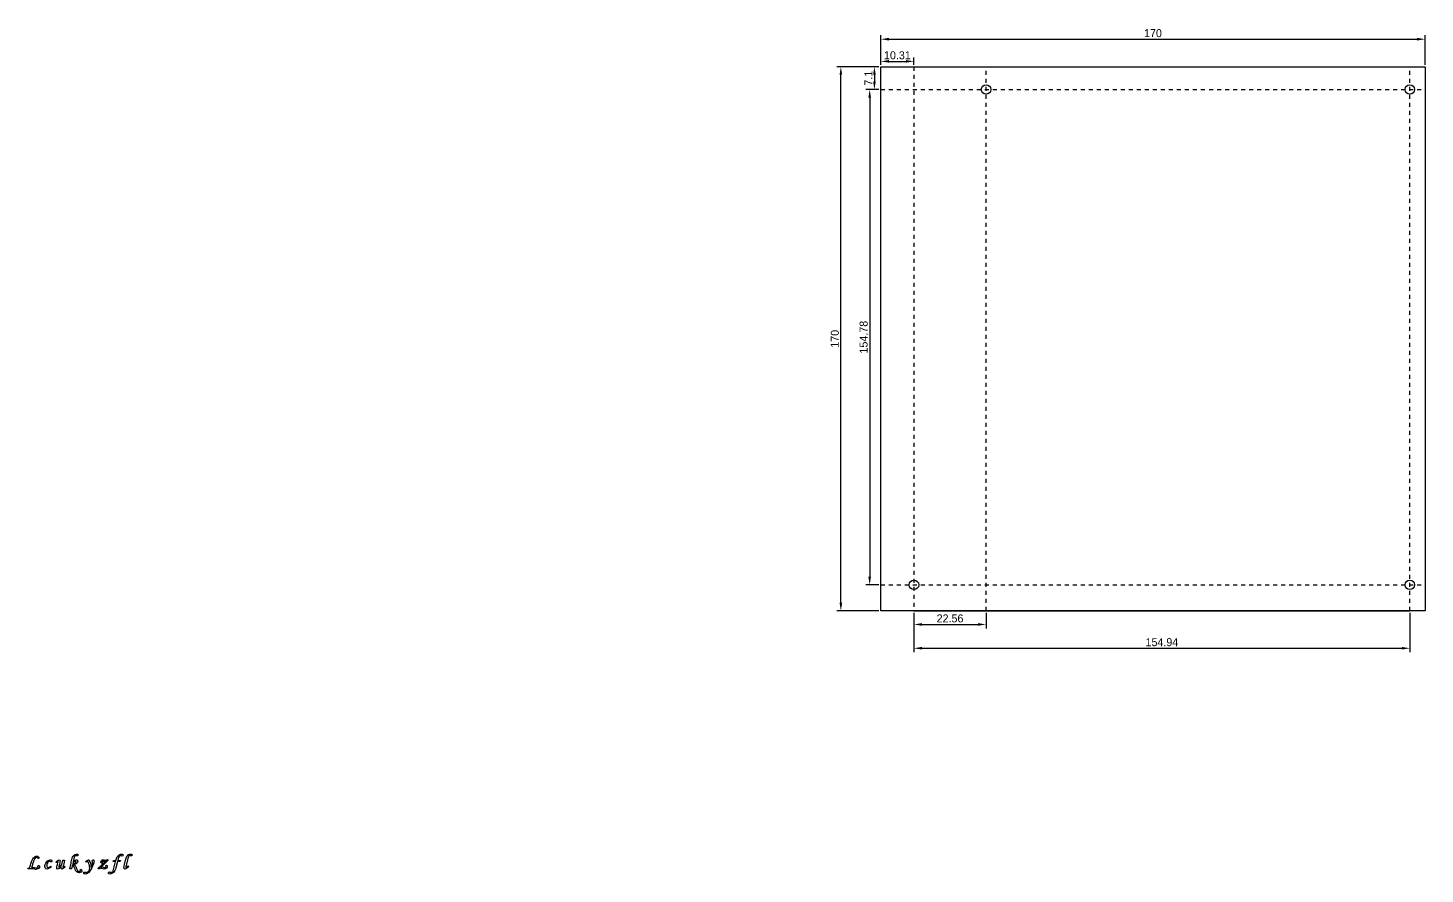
# Model space of a CAD drawing. Header units: millimetres. Extents: x 34 to 5984, y -3597 to 314.
# Drawn here: x 33.5 to 470, y 47.7 to 312.1 of the extents above; entities that cross this region are included whole.
import ezdxf

# ---------------------------------------------------------------- set-up
doc = ezdxf.new("R2010")
doc.units = ezdxf.units.MM
doc.linetypes.add('JIS_02_1.2', pattern=[2.5, 1.25, -1.25])
doc.dimstyles.new('ISO-25', dxfattribs={"dimtxt": 2.5, "dimasz": 2.5, "dimexe": 1.25, "dimexo": 0.625, "dimtad": 1, "dimdsep": 46, "dimtxsty": 'Standard', "dimcen": 2.5, "dimadec": 0, "dimazin": 0, "dimtfac": 1, "dimtmove": 0, "dimatfit": 3, "dimfxl": 1, "dimarcsym": 0})

# ---------------------------------------------------------------- blocks, each defined once
blk = doc.blocks.new('*D1')
at = {"color": 0, "lineweight": -2, "transparency": 16777216}
for p, q in [((300, 300.62), (300, 302.95)), ((302.5, 301.7), (307.81, 301.7)), ((310.31, 300.62), (310.31, 302.95))]:
    blk.add_line(p, q, dxfattribs=at)
at = {"color": 0, "transparency": 16777216}
for points in [[(302.5, 302.12), (302.5, 301.29), (300, 301.7)], [(307.81, 302.12), (307.81, 301.29), (310.31, 301.7)]]:
    blk.add_solid(points, dxfattribs=at)
at = {"layer": 'Defpoints', "color": 0, "transparency": 16777216}
for p in [(310.31, 301.7), (300, 300), (310.31, 300)]:
    blk.add_point(p, dxfattribs=at)
at = {"color": 0, "transparency": 16777216, "insert": (305.15, 303.58), "char_height": 2.5, "attachment_point": 5}
blk.add_mtext('10.31', dxfattribs=at)
blk = doc.blocks.new('*D2')
at = {"color": 0, "lineweight": -2, "transparency": 16777216}
for p, q in [((310.31, 129.38), (310.31, 124.49)), ((332.87, 129.38), (332.87, 124.49)), ((312.81, 125.74), (330.37, 125.74))]:
    blk.add_line(p, q, dxfattribs=at)
at = {"color": 0, "transparency": 16777216}
for points in [[(312.81, 126.15), (312.81, 125.32), (310.31, 125.74)], [(330.37, 126.15), (330.37, 125.32), (332.87, 125.74)]]:
    blk.add_solid(points, dxfattribs=at)
at = {"layer": 'Defpoints', "color": 0, "transparency": 16777216}
for p in [(310.31, 130), (332.87, 130), (332.87, 125.74)]:
    blk.add_point(p, dxfattribs=at)
at = {"color": 0, "transparency": 16777216, "insert": (321.59, 127.61), "char_height": 2.5, "attachment_point": 5}
blk.add_mtext('22.56', dxfattribs=at)
blk = doc.blocks.new('*D3')
at = {"color": 0, "lineweight": -2, "transparency": 16777216}
for p, q in [((310.31, 129.38), (310.31, 117.05)), ((465.25, 129.38), (465.25, 117.05)), ((312.81, 118.3), (462.75, 118.3))]:
    blk.add_line(p, q, dxfattribs=at)
at = {"color": 0, "transparency": 16777216}
for points in [[(312.81, 118.72), (312.81, 117.89), (310.31, 118.3)], [(462.75, 118.72), (462.75, 117.89), (465.25, 118.3)]]:
    blk.add_solid(points, dxfattribs=at)
at = {"layer": 'Defpoints', "color": 0, "transparency": 16777216}
for p in [(310.31, 130), (465.25, 130), (465.25, 118.3)]:
    blk.add_point(p, dxfattribs=at)
at = {"color": 0, "transparency": 16777216, "insert": (387.78, 120.18), "char_height": 2.5, "attachment_point": 5}
blk.add_mtext('154.94', dxfattribs=at)
blk = doc.blocks.new('*D4')
at = {"color": 0, "lineweight": -2, "transparency": 16777216}
for p, q in [((300, 300.62), (300, 309.88)), ((302.5, 308.63), (467.5, 308.63)), ((470, 300.62), (470, 309.88))]:
    blk.add_line(p, q, dxfattribs=at)
at = {"color": 0, "transparency": 16777216}
for points in [[(302.5, 309.05), (302.5, 308.21), (300, 308.63)], [(467.5, 309.05), (467.5, 308.21), (470, 308.63)]]:
    blk.add_solid(points, dxfattribs=at)
at = {"layer": 'Defpoints', "color": 0, "transparency": 16777216}
for p in [(470, 308.63), (300, 300), (470, 300)]:
    blk.add_point(p, dxfattribs=at)
at = {"color": 0, "transparency": 16777216, "insert": (385, 310.5), "char_height": 2.5, "attachment_point": 5}
blk.add_mtext('170', dxfattribs=at)
blk = doc.blocks.new('*D5')
at = {"color": 0, "lineweight": -2, "transparency": 16777216}
for p, q in [((299.38, 300), (296.72, 300)), ((297.97, 297.5), (297.97, 295.4)), ((299.38, 292.9), (296.72, 292.9))]:
    blk.add_line(p, q, dxfattribs=at)
at = {"color": 0, "transparency": 16777216}
for points in [[(297.55, 297.5), (298.38, 297.5), (297.97, 300)], [(297.55, 295.4), (298.38, 295.4), (297.97, 292.9)]]:
    blk.add_solid(points, dxfattribs=at)
at = {"layer": 'Defpoints', "color": 0, "transparency": 16777216}
for p in [(300, 300), (297.97, 292.9), (300, 292.9)]:
    blk.add_point(p, dxfattribs=at)
at = {"color": 0, "transparency": 16777216, "insert": (296.09, 296.45), "char_height": 2.5, "attachment_point": 5, "rotation": 90}
blk.add_mtext('7.1', dxfattribs=at)
blk = doc.blocks.new('*D6')
at = {"color": 0, "lineweight": -2, "transparency": 16777216}
for p, q in [((299.38, 292.9), (295.24, 292.9)), ((296.49, 290.4), (296.49, 140.62)), ((299.38, 138.12), (295.24, 138.12))]:
    blk.add_line(p, q, dxfattribs=at)
at = {"color": 0, "transparency": 16777216}
for points in [[(296.07, 290.4), (296.9, 290.4), (296.49, 292.9)], [(296.07, 140.62), (296.9, 140.62), (296.49, 138.12)]]:
    blk.add_solid(points, dxfattribs=at)
at = {"layer": 'Defpoints', "color": 0, "transparency": 16777216}
for p in [(300, 292.9), (296.49, 138.12), (300, 138.12)]:
    blk.add_point(p, dxfattribs=at)
at = {"color": 0, "transparency": 16777216, "insert": (294.61, 215.51), "char_height": 2.5, "attachment_point": 5, "rotation": 90}
blk.add_mtext('154.78', dxfattribs=at)
blk = doc.blocks.new('*D7')
at = {"color": 0, "lineweight": -2, "transparency": 16777216}
for p, q in [((299.38, 300), (286.24, 300)), ((287.49, 132.5), (287.49, 297.5)), ((299.38, 130), (286.24, 130))]:
    blk.add_line(p, q, dxfattribs=at)
at = {"color": 0, "transparency": 16777216}
for points in [[(287.08, 297.5), (287.91, 297.5), (287.49, 300)], [(287.08, 132.5), (287.91, 132.5), (287.49, 130)]]:
    blk.add_solid(points, dxfattribs=at)
at = {"layer": 'Defpoints', "color": 0, "transparency": 16777216}
for p in [(287.49, 300), (300, 300), (300, 130)]:
    blk.add_point(p, dxfattribs=at)
at = {"color": 0, "transparency": 16777216, "insert": (285.62, 215), "char_height": 2.5, "attachment_point": 5, "rotation": 90}
blk.add_mtext('170', dxfattribs=at)

msp = doc.modelspace()

# ---------------------------------------------------------------- linework, layer by layer
for p, q in [((300, 300), (310.31, 300)), ((300, 300), (470, 300)), ((300, 130), (300, 300)), ((470, 300), (470, 130)), ((470, 130), (300, 130)), ((310.31, 130), (332.87, 130)), ((310.31, 130), (465.25, 130))]:
    msp.add_line(p, q)
at = {"linetype": 'JIS_02_1.2'}
for p, q in [((310.31, 300), (310.31, 130)), ((332.87, 130), (332.87, 300)), ((465.25, 130), (465.25, 300)), ((300, 292.9), (470, 292.9)), ((300, 138.12), (470, 138.12))]:
    msp.add_line(p, q, dxfattribs=at)
at = {"color": 173, "lineweight": 25, "true_color": 0x4472c3}
for points in [[(47.433, 50.75), (47.15, 49.4), (46.567, 49.4), (46.983, 51.183, -0.0031204), (47.333, 52.667)], [(50.367, 48.8, 0.1653257), (50.283, 49.05, 0.2044553), (50.083, 49.133)], [(53.3, 49.95, 0.0498004), (53.233, 50.65, 0.038632), (53.033, 51.333, 0.0472897), (52.767, 51.867)], [(57.3, 51.25), (57.8, 51.717, -0.0784466), (57.283, 51.633)], [(63.533, 50, -0.0108159), (63.7, 50.7), (64.033, 52.1)], [(64.367, 49.917, 0.0230032), (64.817, 50.283), (65, 50.1)]]:
    msp.add_lwpolyline(points, format="xyb", dxfattribs=at)
for points in [[(47.833, 52.45), (47.617, 51.517)], [(61.717, 52.567), (61.567, 51.967), (62.4, 51.967), (62.333, 51.617), (61.5, 51.617), (61.017, 49.65)], [(33.517, 49.333), (33.567, 49.617)], [(40.633, 50.2), (40.733, 49.933)], [(42.467, 51.333), (42.25, 51.5)], [(44.067, 50.75), (44.417, 52.083), (44.983, 52.083), (44.683, 50.917)], [(44.983, 50.2), (45.15, 50.017)], [(47.533, 51.133), (47.5, 51.017)], [(51.683, 51.4), (51.533, 51.633), (51.8, 51.817)], [(58.433, 51.967), (57.95, 51.483), (56.967, 50.55)], [(60.267, 49.117), (60.917, 51.617), (60.167, 51.617), (60.217, 51.967), (60.983, 51.967)], [(64.633, 52.167), (64.317, 50.833)]]:
    msp.add_lwpolyline(points, dxfattribs=at)
at = {"color": 1}
for centre in [(332.87, 292.9), (465.25, 292.9), (310.31, 138.12), (465.25, 138.12)]:
    msp.add_circle(centre, 1.5, dxfattribs=at)
at = {"color": 173, "lineweight": 25, "true_color": 0x4472c3}
for centre, radius, start, end in [((48.877, 52.396), 1.551, 115.19192, 141.27573), ((63.06, 52.033), 1.977, 120.70659, 146.19711), ((65.74, 52.423), 1.545, 112.47388, 134.90625), ((17.348, 55.722), 18.351, 342.16012, 345.94913), ((36.17, 55.404), 6.121, 265.74873, 270.43296), ((-76.188, 82.789), 123.162, 344.56807, 344.92169), ((44.243, 49.648), 0.409, 179.6598, 217.21011), ((46.243, 53.435), 8.191, 328.59012, 339.87123), ((56.764, 49.491), 2.176, 82.89369, 90.37338), ((59.035, 65.075), 13.052, 261.99018, 263.75979), ((58.981, 47.941), 0.409, 89.65992, 127.21007)]:
    msp.add_arc(centre, radius, start, end, dxfattribs=at)
at = {"color": 7, "lineweight": 25}
for points in [[(34.45, 50.883), (34.667, 51.867), (34.933, 52.517), (35.267, 52.833)], [(35.65, 52.633), (35.5, 52.417), (35.333, 51.967), (35.15, 51.267)], [(35.267, 52.833), (35.6, 53.15), (35.933, 53.317), (36.267, 53.317)], [(36.067, 52.95), (35.933, 52.95), (35.8, 52.85), (35.65, 52.633)], [(36.433, 52.767), (36.283, 52.883), (36.167, 52.95), (36.067, 52.95)], [(36.267, 53.317), (36.45, 53.317), (36.6, 53.267), (36.733, 53.167)], [(36.717, 52.617), (36.617, 52.617), (36.533, 52.667), (36.433, 52.767)], [(36.883, 52.7), (36.833, 52.65), (36.783, 52.617), (36.717, 52.617)], [(36.733, 53.167), (36.883, 53.083), (36.95, 52.983), (36.95, 52.867)], [(36.95, 52.867), (36.95, 52.817), (36.917, 52.767), (36.883, 52.7)], [(47.333, 52.667), (47.417, 52.95), (47.533, 53.183), (47.667, 53.367)], [(47.983, 53.05), (47.933, 52.9), (47.883, 52.7), (47.833, 52.45)], [(48.133, 53.367), (48.067, 53.317), (48.033, 53.217), (47.983, 53.05)], [(48.333, 53.45), (48.25, 53.45), (48.183, 53.433), (48.133, 53.367)], [(48.217, 53.8), (48.433, 53.9), (48.65, 53.95), (48.833, 53.95)], [(48.45, 53.433), (48.4, 53.45), (48.367, 53.45), (48.333, 53.45)], [(48.817, 53.383), (48.7, 53.383), (48.583, 53.4), (48.45, 53.433)], [(49.2, 53.65), (49.2, 53.483), (49.067, 53.383), (48.817, 53.383)], [(48.833, 53.95), (48.95, 53.95), (49.033, 53.933), (49.1, 53.867)], [(49.1, 53.867), (49.167, 53.817), (49.2, 53.75), (49.2, 53.65)], [(60.983, 51.967), (61.1, 52.483), (61.25, 52.867), (61.417, 53.133)], [(61.967, 53.2), (61.85, 53.017), (61.783, 52.8), (61.717, 52.567)], [(62.35, 53.467), (62.2, 53.467), (62.067, 53.383), (61.967, 53.2)], [(62.05, 53.733), (62.317, 53.883), (62.567, 53.967), (62.817, 53.967)], [(62.533, 53.433), (62.467, 53.45), (62.4, 53.467), (62.35, 53.467)], [(62.933, 53.367), (62.817, 53.367), (62.683, 53.4), (62.533, 53.433)], [(62.817, 53.967), (62.95, 53.967), (63.05, 53.933), (63.133, 53.883)], [(63.267, 53.65), (63.267, 53.467), (63.15, 53.367), (62.933, 53.367)], [(63.133, 53.883), (63.217, 53.817), (63.267, 53.75), (63.267, 53.65)], [(64.033, 52.1), (64.15, 52.533), (64.233, 52.833), (64.317, 53.017)], [(64.317, 53.017), (64.4, 53.2), (64.5, 53.367), (64.65, 53.517)], [(64.917, 53.25), (64.867, 53.117), (64.767, 52.75), (64.633, 52.167)], [(65.183, 53.45), (65.05, 53.45), (64.967, 53.383), (64.917, 53.25)], [(65.15, 53.85), (65.333, 53.917), (65.517, 53.967), (65.717, 53.967)], [(65.433, 53.417), (65.333, 53.433), (65.25, 53.45), (65.183, 53.45)], [(65.717, 53.383), (65.633, 53.383), (65.533, 53.4), (65.433, 53.417)], [(65.717, 53.967), (65.833, 53.967), (65.917, 53.933), (65.983, 53.883)], [(66.083, 53.683), (66.083, 53.483), (65.95, 53.383), (65.717, 53.383)], [(65.983, 53.883), (66.05, 53.833), (66.083, 53.767), (66.083, 53.683)], [(34.4, 49.4), (34.083, 49.4), (33.783, 49.367), (33.517, 49.333)], [(33.567, 49.617), (33.817, 49.667), (33.983, 49.717), (34.05, 49.783)], [(34.05, 49.783), (34.117, 49.85), (34.2, 49.983), (34.25, 50.183)], [(34.25, 50.183), (34.317, 50.367), (34.383, 50.617), (34.45, 50.883)], [(35.717, 49.3), (35.1, 49.367), (34.65, 49.4), (34.4, 49.4)], [(34.817, 50.1), (34.75, 49.883), (34.667, 49.767), (34.583, 49.733)], [(34.583, 49.733), (34.833, 49.783), (35.05, 49.817), (35.233, 49.817)], [(35.233, 49.817), (35.433, 49.817), (35.7, 49.783), (36.05, 49.7)], [(36.05, 49.7), (36.25, 49.65), (36.383, 49.633), (36.467, 49.633)], [(36.9, 49.5), (36.75, 49.35), (36.517, 49.283), (36.217, 49.283)], [(36.467, 49.633), (36.533, 49.633), (36.583, 49.65), (36.617, 49.683)], [(36.6, 50.15), (36.6, 50.233), (36.633, 50.3), (36.683, 50.333)], [(36.65, 49.95), (36.617, 50.033), (36.6, 50.1), (36.6, 50.15)], [(36.617, 49.683), (36.667, 49.733), (36.683, 49.767), (36.683, 49.817)], [(36.683, 49.817), (36.683, 49.85), (36.667, 49.9), (36.65, 49.95)], [(36.683, 50.333), (36.75, 50.367), (36.8, 50.383), (36.85, 50.383)], [(36.85, 50.383), (36.933, 50.383), (37.017, 50.35), (37.067, 50.283)], [(37.15, 50), (37.15, 49.817), (37.067, 49.633), (36.9, 49.5)], [(37.067, 50.283), (37.117, 50.2), (37.15, 50.117), (37.15, 50)], [(38.817, 50.067), (38.817, 50.517), (38.967, 50.983), (39.3, 51.467)], [(38.967, 49.5), (38.867, 49.633), (38.817, 49.817), (38.817, 50.067)], [(39.4, 49.3), (39.217, 49.3), (39.067, 49.367), (38.967, 49.5)], [(39.3, 51.467), (39.617, 51.933), (40, 52.167), (40.45, 52.167)], [(40.733, 49.933), (40.2, 49.517), (39.767, 49.3), (39.4, 49.3)], [(39.567, 51.067), (39.483, 50.8), (39.433, 50.55), (39.433, 50.3)], [(39.433, 50.3), (39.433, 50.117), (39.467, 49.983), (39.533, 49.9)], [(39.533, 49.9), (39.583, 49.817), (39.65, 49.767), (39.733, 49.767)], [(39.833, 51.6), (39.733, 51.5), (39.633, 51.333), (39.567, 51.067)], [(39.733, 49.767), (39.95, 49.767), (40.25, 49.917), (40.633, 50.2)], [(40.1, 51.733), (40.017, 51.733), (39.917, 51.683), (39.833, 51.6)], [(40.333, 51.667), (40.25, 51.7), (40.167, 51.733), (40.1, 51.733)], [(40.7, 51.517), (40.6, 51.517), (40.483, 51.567), (40.333, 51.667)], [(40.45, 52.167), (40.617, 52.167), (40.75, 52.133), (40.85, 52.067)], [(40.917, 51.6), (40.867, 51.55), (40.783, 51.517), (40.7, 51.517)], [(40.85, 52.067), (40.95, 52), (41, 51.917), (41, 51.817)], [(41, 51.817), (41, 51.733), (40.967, 51.65), (40.917, 51.6)], [(42.25, 51.5), (42.733, 51.95), (43.083, 52.167), (43.317, 52.167)], [(42.95, 51.667), (42.883, 51.667), (42.717, 51.55), (42.467, 51.333)], [(42.5, 49.667), (42.5, 49.783), (42.517, 49.9), (42.533, 50.017)], [(42.8, 49.3), (42.6, 49.3), (42.5, 49.417), (42.5, 49.667)], [(42.733, 50.75), (42.883, 51.25), (42.95, 51.55), (42.95, 51.65)], [(43.433, 49.55), (43.183, 49.383), (42.967, 49.3), (42.8, 49.3)], [(42.95, 51.65), (42.95, 51.667), (42.95, 51.667), (42.95, 51.667)], [(43.333, 50.833), (43.2, 50.3), (43.133, 50), (43.133, 49.95)], [(43.133, 49.95), (43.133, 49.917), (43.133, 49.9), (43.15, 49.867)], [(43.15, 49.867), (43.167, 49.85), (43.183, 49.85), (43.2, 49.85)], [(43.2, 49.85), (43.317, 49.85), (43.467, 49.933), (43.667, 50.133)], [(43.317, 52.167), (43.483, 52.167), (43.567, 52.083), (43.567, 51.9)], [(43.567, 51.9), (43.567, 51.75), (43.483, 51.383), (43.333, 50.833)], [(43.9, 50.033), (43.833, 49.867), (43.683, 49.7), (43.433, 49.55)], [(43.667, 50.133), (43.867, 50.317), (44, 50.533), (44.067, 50.75)], [(43.833, 49.65), (43.833, 49.783), (43.867, 49.9), (43.9, 50.033)], [(44.15, 49.3), (44.05, 49.3), (43.983, 49.333), (43.917, 49.4)], [(45.15, 50.017), (44.7, 49.533), (44.367, 49.3), (44.15, 49.3)], [(44.683, 50.917), (44.517, 50.267), (44.433, 49.917), (44.433, 49.85)], [(44.433, 49.85), (44.433, 49.8), (44.433, 49.783), (44.467, 49.783)], [(44.467, 49.783), (44.483, 49.783), (44.517, 49.8), (44.55, 49.817)], [(44.55, 49.817), (44.6, 49.85), (44.733, 49.983), (44.983, 50.2)], [(47.667, 50.4), (47.583, 50.533), (47.517, 50.65), (47.433, 50.75)], [(47.5, 51.017), (47.867, 51.017), (48.133, 51.067), (48.3, 51.167)], [(48.383, 51.767), (48.217, 51.767), (47.933, 51.55), (47.533, 51.133)], [(47.617, 51.517), (47.95, 51.95), (48.283, 52.167), (48.617, 52.167)], [(48.733, 51.067), (48.5, 50.867), (48.133, 50.767), (47.667, 50.767)], [(47.667, 50.767), (47.867, 50.75), (48.05, 50.65), (48.2, 50.45)], [(48.033, 49.65), (47.867, 50.017), (47.75, 50.267), (47.667, 50.4)], [(48.767, 48.45), (48.533, 48.633), (48.283, 49.033), (48.033, 49.65)], [(48.2, 50.45), (48.35, 50.25), (48.517, 49.933), (48.7, 49.5)], [(48.3, 51.167), (48.45, 51.283), (48.533, 51.417), (48.533, 51.567)], [(48.483, 51.717), (48.45, 51.75), (48.417, 51.767), (48.383, 51.767)], [(48.533, 51.567), (48.533, 51.633), (48.517, 51.683), (48.483, 51.717)], [(48.617, 52.167), (48.75, 52.167), (48.867, 52.133), (48.95, 52.033)], [(48.7, 49.5), (48.85, 49.133), (48.983, 48.867), (49.133, 48.717)], [(49.083, 51.7), (49.083, 51.467), (48.967, 51.267), (48.733, 51.067)], [(49.55, 48.167), (49.267, 48.167), (49, 48.267), (48.767, 48.45)], [(48.95, 52.033), (49.033, 51.95), (49.083, 51.833), (49.083, 51.7)], [(49.133, 48.717), (49.267, 48.567), (49.417, 48.483), (49.6, 48.483)], [(50.133, 48.367), (49.983, 48.233), (49.783, 48.167), (49.55, 48.167)], [(49.6, 48.483), (49.7, 48.483), (49.767, 48.5), (49.817, 48.533)], [(49.817, 48.533), (49.867, 48.567), (49.9, 48.6), (49.9, 48.65)], [(49.833, 48.883), (49.833, 48.95), (49.85, 49.017), (49.9, 49.067)], [(49.867, 48.733), (49.85, 48.783), (49.833, 48.833), (49.833, 48.883)], [(49.9, 48.65), (49.9, 48.667), (49.883, 48.7), (49.867, 48.733)], [(49.9, 49.067), (49.95, 49.117), (50.017, 49.133), (50.083, 49.133)], [(50.367, 48.8), (50.367, 48.633), (50.283, 48.5), (50.133, 48.367)], [(50.9, 48.067), (50.9, 48.15), (50.933, 48.217), (51, 48.267)], [(51.017, 47.833), (50.933, 47.9), (50.9, 47.967), (50.9, 48.067)], [(51, 48.267), (51.067, 48.317), (51.167, 48.35), (51.283, 48.35)], [(51.283, 48.35), (51.367, 48.35), (51.483, 48.333), (51.6, 48.3)], [(52.3, 48.067), (52, 47.85), (51.683, 47.733), (51.383, 47.733)], [(51.6, 48.3), (51.7, 48.283), (51.767, 48.267), (51.85, 48.267)], [(52.133, 51.6), (52.05, 51.6), (51.9, 51.533), (51.683, 51.4)], [(51.8, 51.817), (52.133, 52.05), (52.367, 52.167), (52.45, 52.167)], [(51.85, 48.267), (52.033, 48.267), (52.233, 48.4), (52.467, 48.667)], [(52.433, 51.317), (52.317, 51.517), (52.217, 51.6), (52.133, 51.6)], [(53.233, 49.167), (52.917, 48.667), (52.617, 48.3), (52.3, 48.067)], [(52.7, 50.467), (52.617, 50.833), (52.533, 51.117), (52.433, 51.317)], [(52.45, 52.167), (52.5, 52.167), (52.55, 52.15), (52.583, 52.117)], [(52.467, 48.667), (52.7, 48.933), (52.817, 49.233), (52.817, 49.583)], [(52.583, 52.117), (52.6, 52.1), (52.667, 52.017), (52.767, 51.867)], [(52.817, 49.583), (52.817, 49.8), (52.767, 50.1), (52.7, 50.467)], [(53.3, 49.783), (53.567, 50.4), (53.7, 50.9), (53.7, 51.267)], [(53.3, 49.95), (53.3, 49.867), (53.3, 49.817), (53.3, 49.783)], [(53.6, 51.9), (53.6, 52.083), (53.683, 52.167), (53.85, 52.167)], [(53.65, 51.567), (53.617, 51.7), (53.6, 51.8), (53.6, 51.9)], [(53.7, 51.267), (53.7, 51.35), (53.683, 51.45), (53.65, 51.567)], [(53.85, 52.167), (53.95, 52.167), (54.033, 52.133), (54.083, 52.067)], [(54.167, 51.783), (54.167, 51.467), (54.083, 51.083), (53.933, 50.617)], [(54.083, 52.067), (54.133, 52), (54.167, 51.9), (54.167, 51.783)], [(55.483, 49.483), (55.483, 49.533), (55.517, 49.583), (55.567, 49.65)], [(55.667, 49.367), (55.55, 49.367), (55.483, 49.4), (55.483, 49.483)], [(55.567, 49.65), (55.6, 49.717), (55.867, 49.967), (56.367, 50.417)], [(55.85, 49.45), (55.783, 49.4), (55.733, 49.367), (55.667, 49.367)], [(56.067, 49.55), (56, 49.55), (55.933, 49.517), (55.85, 49.45)], [(56.6, 49.433), (56.367, 49.517), (56.183, 49.55), (56.067, 49.55)], [(56.283, 51.567), (56.283, 51.733), (56.367, 51.883), (56.5, 52)], [(56.4, 51.25), (56.333, 51.333), (56.283, 51.45), (56.283, 51.567)], [(56.967, 50.55), (56.633, 50.233), (56.4, 50.05), (56.283, 50)], [(56.283, 50), (56.35, 50.017), (56.433, 50.017), (56.5, 50.017)], [(56.367, 50.417), (56.85, 50.867), (57.167, 51.15), (57.3, 51.25)], [(56.667, 51.133), (56.567, 51.133), (56.483, 51.167), (56.4, 51.25)], [(56.5, 52), (56.65, 52.117), (56.817, 52.183), (57.017, 52.183)], [(56.5, 50.017), (56.65, 50.017), (56.867, 49.967), (57.15, 49.883)], [(57.3, 49.3), (57.15, 49.3), (56.917, 49.35), (56.6, 49.433)], [(56.75, 51.667), (56.667, 51.667), (56.617, 51.65), (56.617, 51.583)], [(56.617, 51.583), (56.617, 51.55), (56.633, 51.517), (56.683, 51.517)], [(56.817, 51.183), (56.767, 51.15), (56.717, 51.133), (56.667, 51.133)], [(56.683, 51.517), (56.817, 51.5), (56.867, 51.45), (56.867, 51.333)], [(56.867, 51.333), (56.867, 51.283), (56.85, 51.233), (56.817, 51.183)], [(57.017, 52.183), (57.083, 52.183), (57.15, 52.167), (57.217, 52.15)], [(57.283, 51.633), (57.2, 51.633), (57.117, 51.633), (57.033, 51.65)], [(57.15, 49.883), (57.367, 49.8), (57.55, 49.767), (57.667, 49.767)], [(58.033, 49.567), (57.85, 49.383), (57.617, 49.3), (57.3, 49.3)], [(57.617, 52.1), (57.767, 52.083), (57.867, 52.067), (57.9, 52.067)], [(57.667, 49.767), (57.75, 49.767), (57.8, 49.783), (57.833, 49.817)], [(57.783, 50.233), (57.783, 50.317), (57.817, 50.367), (57.867, 50.417)], [(57.85, 50.033), (57.817, 50.117), (57.783, 50.183), (57.783, 50.233)], [(57.833, 49.817), (57.867, 49.85), (57.883, 49.867), (57.883, 49.9)], [(57.883, 49.9), (57.883, 49.933), (57.867, 49.983), (57.85, 50.033)], [(57.867, 50.417), (57.917, 50.45), (57.983, 50.467), (58.05, 50.467)], [(57.9, 52.067), (58, 52.067), (58.083, 52.1), (58.183, 52.167)], [(58.3, 50.133), (58.3, 49.933), (58.217, 49.75), (58.033, 49.567)], [(58.05, 50.467), (58.133, 50.467), (58.183, 50.433), (58.233, 50.367)], [(58.183, 52.167), (58.217, 52.2), (58.267, 52.217), (58.333, 52.233)], [(58.233, 50.367), (58.283, 50.3), (58.3, 50.217), (58.3, 50.133)], [(58.333, 52.233), (58.433, 52.233), (58.483, 52.2), (58.483, 52.1)], [(58.483, 52.1), (58.483, 52.067), (58.467, 52.033), (58.433, 51.967)], [(58.65, 48.083), (58.65, 48.15), (58.667, 48.217), (58.733, 48.267)], [(58.767, 47.833), (58.683, 47.883), (58.65, 47.967), (58.65, 48.083)], [(58.983, 48.35), (59.017, 48.35), (59.05, 48.35), (59.1, 48.333)], [(59.1, 48.333), (59.25, 48.317), (59.417, 48.3), (59.6, 48.3)], [(60.25, 48.233), (59.9, 47.9), (59.517, 47.733), (59.1, 47.733)], [(59.6, 48.3), (59.733, 48.3), (59.833, 48.317), (59.9, 48.35)], [(59.9, 48.35), (59.983, 48.383), (60.033, 48.467), (60.1, 48.583)], [(60.1, 48.583), (60.15, 48.683), (60.2, 48.867), (60.267, 49.117)], [(61.017, 49.65), (60.85, 49.033), (60.6, 48.55), (60.25, 48.233)], [(63.5, 49.65), (63.5, 49.733), (63.517, 49.85), (63.533, 50)], [(63.567, 49.417), (63.517, 49.483), (63.5, 49.567), (63.5, 49.65)], [(63.783, 49.3), (63.7, 49.3), (63.617, 49.333), (63.567, 49.417)], [(64.35, 49.517), (64.133, 49.383), (63.95, 49.3), (63.783, 49.3)], [(64.317, 50.833), (64.167, 50.167), (64.083, 49.833), (64.083, 49.817)], [(64.083, 49.817), (64.083, 49.783), (64.083, 49.783), (64.1, 49.783)], [(64.1, 49.783), (64.133, 49.783), (64.233, 49.817), (64.367, 49.917)], [(65, 50.1), (64.783, 49.867), (64.567, 49.667), (64.35, 49.517)], [(51.383, 47.733), (51.233, 47.733), (51.1, 47.767), (51.017, 47.833)], [(59.1, 47.733), (58.967, 47.733), (58.85, 47.767), (58.767, 47.833)]]:
    msp.add_open_spline(points, degree=3, dxfattribs=at)
at = {"color": 173, "lineweight": 25, "true_color": 0x4472c3}
for points in [[(34.45, 50.883), (34.667, 51.867), (34.933, 52.517), (35.267, 52.833)], [(35.65, 52.633), (35.5, 52.417), (35.333, 51.967), (35.15, 51.267)], [(35.267, 52.833), (35.6, 53.15), (35.933, 53.317), (36.267, 53.317)], [(36.067, 52.95), (35.933, 52.95), (35.8, 52.85), (35.65, 52.633)], [(36.433, 52.767), (36.283, 52.883), (36.167, 52.95), (36.067, 52.95)], [(36.267, 53.317), (36.45, 53.317), (36.6, 53.267), (36.733, 53.167)], [(36.717, 52.617), (36.617, 52.617), (36.533, 52.667), (36.433, 52.767)], [(36.883, 52.7), (36.833, 52.65), (36.783, 52.617), (36.717, 52.617)], [(36.733, 53.167), (36.883, 53.083), (36.95, 52.983), (36.95, 52.867)], [(36.95, 52.867), (36.95, 52.817), (36.917, 52.767), (36.883, 52.7)], [(47.333, 52.667), (47.417, 52.95), (47.533, 53.183), (47.667, 53.367)], [(47.983, 53.05), (47.933, 52.9), (47.883, 52.7), (47.833, 52.45)], [(48.133, 53.367), (48.067, 53.317), (48.033, 53.217), (47.983, 53.05)], [(48.333, 53.45), (48.25, 53.45), (48.183, 53.433), (48.133, 53.367)], [(48.217, 53.8), (48.433, 53.9), (48.65, 53.95), (48.833, 53.95)], [(48.45, 53.433), (48.4, 53.45), (48.367, 53.45), (48.333, 53.45)], [(48.817, 53.383), (48.7, 53.383), (48.583, 53.4), (48.45, 53.433)], [(49.2, 53.65), (49.2, 53.483), (49.067, 53.383), (48.817, 53.383)], [(48.833, 53.95), (48.95, 53.95), (49.033, 53.933), (49.1, 53.867)], [(49.1, 53.867), (49.167, 53.817), (49.2, 53.75), (49.2, 53.65)], [(60.983, 51.967), (61.1, 52.483), (61.25, 52.867), (61.417, 53.133)], [(61.967, 53.2), (61.85, 53.017), (61.783, 52.8), (61.717, 52.567)], [(62.35, 53.467), (62.2, 53.467), (62.067, 53.383), (61.967, 53.2)], [(62.05, 53.733), (62.317, 53.883), (62.567, 53.967), (62.817, 53.967)], [(62.533, 53.433), (62.467, 53.45), (62.4, 53.467), (62.35, 53.467)], [(62.933, 53.367), (62.817, 53.367), (62.683, 53.4), (62.533, 53.433)], [(62.817, 53.967), (62.95, 53.967), (63.05, 53.933), (63.133, 53.883)], [(63.267, 53.65), (63.267, 53.467), (63.15, 53.367), (62.933, 53.367)], [(63.133, 53.883), (63.217, 53.817), (63.267, 53.75), (63.267, 53.65)], [(64.033, 52.1), (64.15, 52.533), (64.233, 52.833), (64.317, 53.017)], [(64.317, 53.017), (64.4, 53.2), (64.5, 53.367), (64.65, 53.517)], [(64.917, 53.25), (64.867, 53.117), (64.767, 52.75), (64.633, 52.167)], [(65.183, 53.45), (65.05, 53.45), (64.967, 53.383), (64.917, 53.25)], [(65.15, 53.85), (65.333, 53.917), (65.517, 53.967), (65.717, 53.967)], [(65.433, 53.417), (65.333, 53.433), (65.25, 53.45), (65.183, 53.45)], [(65.717, 53.383), (65.633, 53.383), (65.533, 53.4), (65.433, 53.417)], [(65.717, 53.967), (65.833, 53.967), (65.917, 53.933), (65.983, 53.883)], [(66.083, 53.683), (66.083, 53.483), (65.95, 53.383), (65.717, 53.383)], [(65.983, 53.883), (66.05, 53.833), (66.083, 53.767), (66.083, 53.683)], [(34.4, 49.4), (34.083, 49.4), (33.783, 49.367), (33.517, 49.333)], [(33.567, 49.617), (33.817, 49.667), (33.983, 49.717), (34.05, 49.783)], [(34.05, 49.783), (34.117, 49.85), (34.2, 49.983), (34.25, 50.183)], [(34.25, 50.183), (34.317, 50.367), (34.383, 50.617), (34.45, 50.883)], [(35.717, 49.3), (35.1, 49.367), (34.65, 49.4), (34.4, 49.4)], [(34.817, 50.1), (34.75, 49.883), (34.667, 49.767), (34.583, 49.733)], [(34.583, 49.733), (34.833, 49.783), (35.05, 49.817), (35.233, 49.817)], [(35.233, 49.817), (35.433, 49.817), (35.7, 49.783), (36.05, 49.7)], [(36.05, 49.7), (36.25, 49.65), (36.383, 49.633), (36.467, 49.633)], [(36.9, 49.5), (36.75, 49.35), (36.517, 49.283), (36.217, 49.283)], [(36.467, 49.633), (36.533, 49.633), (36.583, 49.65), (36.617, 49.683)], [(36.6, 50.15), (36.6, 50.233), (36.633, 50.3), (36.683, 50.333)], [(36.65, 49.95), (36.617, 50.033), (36.6, 50.1), (36.6, 50.15)], [(36.617, 49.683), (36.667, 49.733), (36.683, 49.767), (36.683, 49.817)], [(36.683, 49.817), (36.683, 49.85), (36.667, 49.9), (36.65, 49.95)], [(36.683, 50.333), (36.75, 50.367), (36.8, 50.383), (36.85, 50.383)], [(36.85, 50.383), (36.933, 50.383), (37.017, 50.35), (37.067, 50.283)], [(37.15, 50), (37.15, 49.817), (37.067, 49.633), (36.9, 49.5)], [(37.067, 50.283), (37.117, 50.2), (37.15, 50.117), (37.15, 50)], [(38.817, 50.067), (38.817, 50.517), (38.967, 50.983), (39.3, 51.467)], [(38.967, 49.5), (38.867, 49.633), (38.817, 49.817), (38.817, 50.067)], [(39.4, 49.3), (39.217, 49.3), (39.067, 49.367), (38.967, 49.5)], [(39.3, 51.467), (39.617, 51.933), (40, 52.167), (40.45, 52.167)], [(40.733, 49.933), (40.2, 49.517), (39.767, 49.3), (39.4, 49.3)], [(39.567, 51.067), (39.483, 50.8), (39.433, 50.55), (39.433, 50.3)], [(39.433, 50.3), (39.433, 50.117), (39.467, 49.983), (39.533, 49.9)], [(39.533, 49.9), (39.583, 49.817), (39.65, 49.767), (39.733, 49.767)], [(39.833, 51.6), (39.733, 51.5), (39.633, 51.333), (39.567, 51.067)], [(39.733, 49.767), (39.95, 49.767), (40.25, 49.917), (40.633, 50.2)], [(40.1, 51.733), (40.017, 51.733), (39.917, 51.683), (39.833, 51.6)], [(40.333, 51.667), (40.25, 51.7), (40.167, 51.733), (40.1, 51.733)], [(40.7, 51.517), (40.6, 51.517), (40.483, 51.567), (40.333, 51.667)], [(40.45, 52.167), (40.617, 52.167), (40.75, 52.133), (40.85, 52.067)], [(40.917, 51.6), (40.867, 51.55), (40.783, 51.517), (40.7, 51.517)], [(40.85, 52.067), (40.95, 52), (41, 51.917), (41, 51.817)], [(41, 51.817), (41, 51.733), (40.967, 51.65), (40.917, 51.6)], [(42.25, 51.5), (42.733, 51.95), (43.083, 52.167), (43.317, 52.167)], [(42.95, 51.667), (42.883, 51.667), (42.717, 51.55), (42.467, 51.333)], [(42.5, 49.667), (42.5, 49.783), (42.517, 49.9), (42.533, 50.017)], [(42.8, 49.3), (42.6, 49.3), (42.5, 49.417), (42.5, 49.667)], [(42.733, 50.75), (42.883, 51.25), (42.95, 51.55), (42.95, 51.65)], [(43.433, 49.55), (43.183, 49.383), (42.967, 49.3), (42.8, 49.3)], [(42.95, 51.65), (42.95, 51.667), (42.95, 51.667), (42.95, 51.667)], [(43.333, 50.833), (43.2, 50.3), (43.133, 50), (43.133, 49.95)], [(43.133, 49.95), (43.133, 49.917), (43.133, 49.9), (43.15, 49.867)], [(43.15, 49.867), (43.167, 49.85), (43.183, 49.85), (43.2, 49.85)], [(43.2, 49.85), (43.317, 49.85), (43.467, 49.933), (43.667, 50.133)], [(43.317, 52.167), (43.483, 52.167), (43.567, 52.083), (43.567, 51.9)], [(43.567, 51.9), (43.567, 51.75), (43.483, 51.383), (43.333, 50.833)], [(43.9, 50.033), (43.833, 49.867), (43.683, 49.7), (43.433, 49.55)], [(43.667, 50.133), (43.867, 50.317), (44, 50.533), (44.067, 50.75)], [(43.833, 49.65), (43.833, 49.783), (43.867, 49.9), (43.9, 50.033)], [(44.15, 49.3), (44.05, 49.3), (43.983, 49.333), (43.917, 49.4)], [(45.15, 50.017), (44.7, 49.533), (44.367, 49.3), (44.15, 49.3)], [(44.683, 50.917), (44.517, 50.267), (44.433, 49.917), (44.433, 49.85)], [(44.433, 49.85), (44.433, 49.8), (44.433, 49.783), (44.467, 49.783)], [(44.467, 49.783), (44.483, 49.783), (44.517, 49.8), (44.55, 49.817)], [(44.55, 49.817), (44.6, 49.85), (44.733, 49.983), (44.983, 50.2)], [(47.667, 50.4), (47.583, 50.533), (47.517, 50.65), (47.433, 50.75)], [(47.5, 51.017), (47.867, 51.017), (48.133, 51.067), (48.3, 51.167)], [(48.383, 51.767), (48.217, 51.767), (47.933, 51.55), (47.533, 51.133)], [(47.617, 51.517), (47.95, 51.95), (48.283, 52.167), (48.617, 52.167)], [(48.733, 51.067), (48.5, 50.867), (48.133, 50.767), (47.667, 50.767)], [(47.667, 50.767), (47.867, 50.75), (48.05, 50.65), (48.2, 50.45)], [(48.033, 49.65), (47.867, 50.017), (47.75, 50.267), (47.667, 50.4)], [(48.767, 48.45), (48.533, 48.633), (48.283, 49.033), (48.033, 49.65)], [(48.2, 50.45), (48.35, 50.25), (48.517, 49.933), (48.7, 49.5)], [(48.3, 51.167), (48.45, 51.283), (48.533, 51.417), (48.533, 51.567)], [(48.483, 51.717), (48.45, 51.75), (48.417, 51.767), (48.383, 51.767)], [(48.533, 51.567), (48.533, 51.633), (48.517, 51.683), (48.483, 51.717)], [(48.617, 52.167), (48.75, 52.167), (48.867, 52.133), (48.95, 52.033)], [(48.7, 49.5), (48.85, 49.133), (48.983, 48.867), (49.133, 48.717)], [(49.083, 51.7), (49.083, 51.467), (48.967, 51.267), (48.733, 51.067)], [(49.55, 48.167), (49.267, 48.167), (49, 48.267), (48.767, 48.45)], [(48.95, 52.033), (49.033, 51.95), (49.083, 51.833), (49.083, 51.7)], [(49.133, 48.717), (49.267, 48.567), (49.417, 48.483), (49.6, 48.483)], [(50.133, 48.367), (49.983, 48.233), (49.783, 48.167), (49.55, 48.167)], [(49.6, 48.483), (49.7, 48.483), (49.767, 48.5), (49.817, 48.533)], [(49.817, 48.533), (49.867, 48.567), (49.9, 48.6), (49.9, 48.65)], [(49.833, 48.883), (49.833, 48.95), (49.85, 49.017), (49.9, 49.067)], [(49.867, 48.733), (49.85, 48.783), (49.833, 48.833), (49.833, 48.883)], [(49.9, 48.65), (49.9, 48.667), (49.883, 48.7), (49.867, 48.733)], [(49.9, 49.067), (49.95, 49.117), (50.017, 49.133), (50.083, 49.133)], [(50.367, 48.8), (50.367, 48.633), (50.283, 48.5), (50.133, 48.367)], [(50.9, 48.067), (50.9, 48.15), (50.933, 48.217), (51, 48.267)], [(51.017, 47.833), (50.933, 47.9), (50.9, 47.967), (50.9, 48.067)], [(51, 48.267), (51.067, 48.317), (51.167, 48.35), (51.283, 48.35)], [(51.283, 48.35), (51.367, 48.35), (51.483, 48.333), (51.6, 48.3)], [(52.3, 48.067), (52, 47.85), (51.683, 47.733), (51.383, 47.733)], [(51.6, 48.3), (51.7, 48.283), (51.767, 48.267), (51.85, 48.267)], [(52.133, 51.6), (52.05, 51.6), (51.9, 51.533), (51.683, 51.4)], [(51.8, 51.817), (52.133, 52.05), (52.367, 52.167), (52.45, 52.167)], [(51.85, 48.267), (52.033, 48.267), (52.233, 48.4), (52.467, 48.667)], [(52.433, 51.317), (52.317, 51.517), (52.217, 51.6), (52.133, 51.6)], [(53.233, 49.167), (52.917, 48.667), (52.617, 48.3), (52.3, 48.067)], [(52.7, 50.467), (52.617, 50.833), (52.533, 51.117), (52.433, 51.317)], [(52.45, 52.167), (52.5, 52.167), (52.55, 52.15), (52.583, 52.117)], [(52.467, 48.667), (52.7, 48.933), (52.817, 49.233), (52.817, 49.583)], [(52.583, 52.117), (52.6, 52.1), (52.667, 52.017), (52.767, 51.867)], [(52.817, 49.583), (52.817, 49.8), (52.767, 50.1), (52.7, 50.467)], [(53.3, 49.783), (53.567, 50.4), (53.7, 50.9), (53.7, 51.267)], [(53.3, 49.95), (53.3, 49.867), (53.3, 49.817), (53.3, 49.783)], [(53.6, 51.9), (53.6, 52.083), (53.683, 52.167), (53.85, 52.167)], [(53.65, 51.567), (53.617, 51.7), (53.6, 51.8), (53.6, 51.9)], [(53.7, 51.267), (53.7, 51.35), (53.683, 51.45), (53.65, 51.567)], [(53.85, 52.167), (53.95, 52.167), (54.033, 52.133), (54.083, 52.067)], [(54.167, 51.783), (54.167, 51.467), (54.083, 51.083), (53.933, 50.617)], [(54.083, 52.067), (54.133, 52), (54.167, 51.9), (54.167, 51.783)], [(55.483, 49.483), (55.483, 49.533), (55.517, 49.583), (55.567, 49.65)], [(55.667, 49.367), (55.55, 49.367), (55.483, 49.4), (55.483, 49.483)], [(55.567, 49.65), (55.6, 49.717), (55.867, 49.967), (56.367, 50.417)], [(55.85, 49.45), (55.783, 49.4), (55.733, 49.367), (55.667, 49.367)], [(56.067, 49.55), (56, 49.55), (55.933, 49.517), (55.85, 49.45)], [(56.6, 49.433), (56.367, 49.517), (56.183, 49.55), (56.067, 49.55)], [(56.283, 51.567), (56.283, 51.733), (56.367, 51.883), (56.5, 52)], [(56.4, 51.25), (56.333, 51.333), (56.283, 51.45), (56.283, 51.567)], [(56.967, 50.55), (56.633, 50.233), (56.4, 50.05), (56.283, 50)], [(56.283, 50), (56.35, 50.017), (56.433, 50.017), (56.5, 50.017)], [(56.367, 50.417), (56.85, 50.867), (57.167, 51.15), (57.3, 51.25)], [(56.667, 51.133), (56.567, 51.133), (56.483, 51.167), (56.4, 51.25)], [(56.5, 52), (56.65, 52.117), (56.817, 52.183), (57.017, 52.183)], [(56.5, 50.017), (56.65, 50.017), (56.867, 49.967), (57.15, 49.883)], [(57.3, 49.3), (57.15, 49.3), (56.917, 49.35), (56.6, 49.433)], [(56.75, 51.667), (56.667, 51.667), (56.617, 51.65), (56.617, 51.583)], [(56.617, 51.583), (56.617, 51.55), (56.633, 51.517), (56.683, 51.517)], [(56.817, 51.183), (56.767, 51.15), (56.717, 51.133), (56.667, 51.133)], [(56.683, 51.517), (56.817, 51.5), (56.867, 51.45), (56.867, 51.333)], [(56.867, 51.333), (56.867, 51.283), (56.85, 51.233), (56.817, 51.183)], [(57.017, 52.183), (57.083, 52.183), (57.15, 52.167), (57.217, 52.15)], [(57.283, 51.633), (57.2, 51.633), (57.117, 51.633), (57.033, 51.65)], [(57.15, 49.883), (57.367, 49.8), (57.55, 49.767), (57.667, 49.767)], [(58.033, 49.567), (57.85, 49.383), (57.617, 49.3), (57.3, 49.3)], [(57.617, 52.1), (57.767, 52.083), (57.867, 52.067), (57.9, 52.067)], [(57.667, 49.767), (57.75, 49.767), (57.8, 49.783), (57.833, 49.817)], [(57.783, 50.233), (57.783, 50.317), (57.817, 50.367), (57.867, 50.417)], [(57.85, 50.033), (57.817, 50.117), (57.783, 50.183), (57.783, 50.233)], [(57.833, 49.817), (57.867, 49.85), (57.883, 49.867), (57.883, 49.9)], [(57.883, 49.9), (57.883, 49.933), (57.867, 49.983), (57.85, 50.033)], [(57.867, 50.417), (57.917, 50.45), (57.983, 50.467), (58.05, 50.467)], [(57.9, 52.067), (58, 52.067), (58.083, 52.1), (58.183, 52.167)], [(58.3, 50.133), (58.3, 49.933), (58.217, 49.75), (58.033, 49.567)], [(58.05, 50.467), (58.133, 50.467), (58.183, 50.433), (58.233, 50.367)], [(58.183, 52.167), (58.217, 52.2), (58.267, 52.217), (58.333, 52.233)], [(58.233, 50.367), (58.283, 50.3), (58.3, 50.217), (58.3, 50.133)], [(58.333, 52.233), (58.433, 52.233), (58.483, 52.2), (58.483, 52.1)], [(58.483, 52.1), (58.483, 52.067), (58.467, 52.033), (58.433, 51.967)], [(58.65, 48.083), (58.65, 48.15), (58.667, 48.217), (58.733, 48.267)], [(58.767, 47.833), (58.683, 47.883), (58.65, 47.967), (58.65, 48.083)], [(58.983, 48.35), (59.017, 48.35), (59.05, 48.35), (59.1, 48.333)], [(59.1, 48.333), (59.25, 48.317), (59.417, 48.3), (59.6, 48.3)], [(60.25, 48.233), (59.9, 47.9), (59.517, 47.733), (59.1, 47.733)], [(59.6, 48.3), (59.733, 48.3), (59.833, 48.317), (59.9, 48.35)], [(59.9, 48.35), (59.983, 48.383), (60.033, 48.467), (60.1, 48.583)], [(60.1, 48.583), (60.15, 48.683), (60.2, 48.867), (60.267, 49.117)], [(61.017, 49.65), (60.85, 49.033), (60.6, 48.55), (60.25, 48.233)], [(63.5, 49.65), (63.5, 49.733), (63.517, 49.85), (63.533, 50)], [(63.567, 49.417), (63.517, 49.483), (63.5, 49.567), (63.5, 49.65)], [(63.783, 49.3), (63.7, 49.3), (63.617, 49.333), (63.567, 49.417)], [(64.35, 49.517), (64.133, 49.383), (63.95, 49.3), (63.783, 49.3)], [(64.317, 50.833), (64.167, 50.167), (64.083, 49.833), (64.083, 49.817)], [(64.083, 49.817), (64.083, 49.783), (64.083, 49.783), (64.1, 49.783)], [(64.1, 49.783), (64.133, 49.783), (64.233, 49.817), (64.367, 49.917)], [(65, 50.1), (64.783, 49.867), (64.567, 49.667), (64.35, 49.517)], [(51.383, 47.733), (51.233, 47.733), (51.1, 47.767), (51.017, 47.833)], [(59.1, 47.733), (58.967, 47.733), (58.85, 47.767), (58.767, 47.833)]]:
    msp.add_open_spline(points, degree=3, dxfattribs=at)

# ---------------------------------------------------------------- dimensions: what is measured, and where the dimension line sits
at = {"color": 4}
for base, p1, p2, picture, middle in [((470, 308.63), (300, 300), (470, 300), '*D4', (385, 310.505)), ((310.31, 301.703), (300, 300), (310.31, 300), '*D1', (305.155, 303.578)), ((332.87, 125.738), (310.31, 130), (332.87, 130), '*D2', (321.59, 127.613)), ((465.25, 118.303), (310.31, 130), (465.25, 130), '*D3', (387.78, 120.178))]:
    dim = msp.add_linear_dim(base=base, p1=p1, p2=p2, dimstyle='ISO-25', dxfattribs=at)
    dim.commit()
    dim.dimension.update_dxf_attribs({"geometry": picture, "text_midpoint": middle})
for base, p1, p2, picture, middle in [((287.495, 300), (300, 130), (300, 300), '*D7', (285.62, 215)), ((297.965, 292.9), (300, 300), (300, 292.9), '*D5', (296.09, 296.45)), ((296.487, 138.12), (300, 292.9), (300, 138.12), '*D6', (294.612, 215.51))]:
    dim = msp.add_linear_dim(base=base, p1=p1, p2=p2, angle=90, dimstyle='ISO-25', dxfattribs=at)
    dim.commit()
    dim.dimension.update_dxf_attribs({"geometry": picture, "text_midpoint": middle})

doc.saveas('drawing.dxf')
